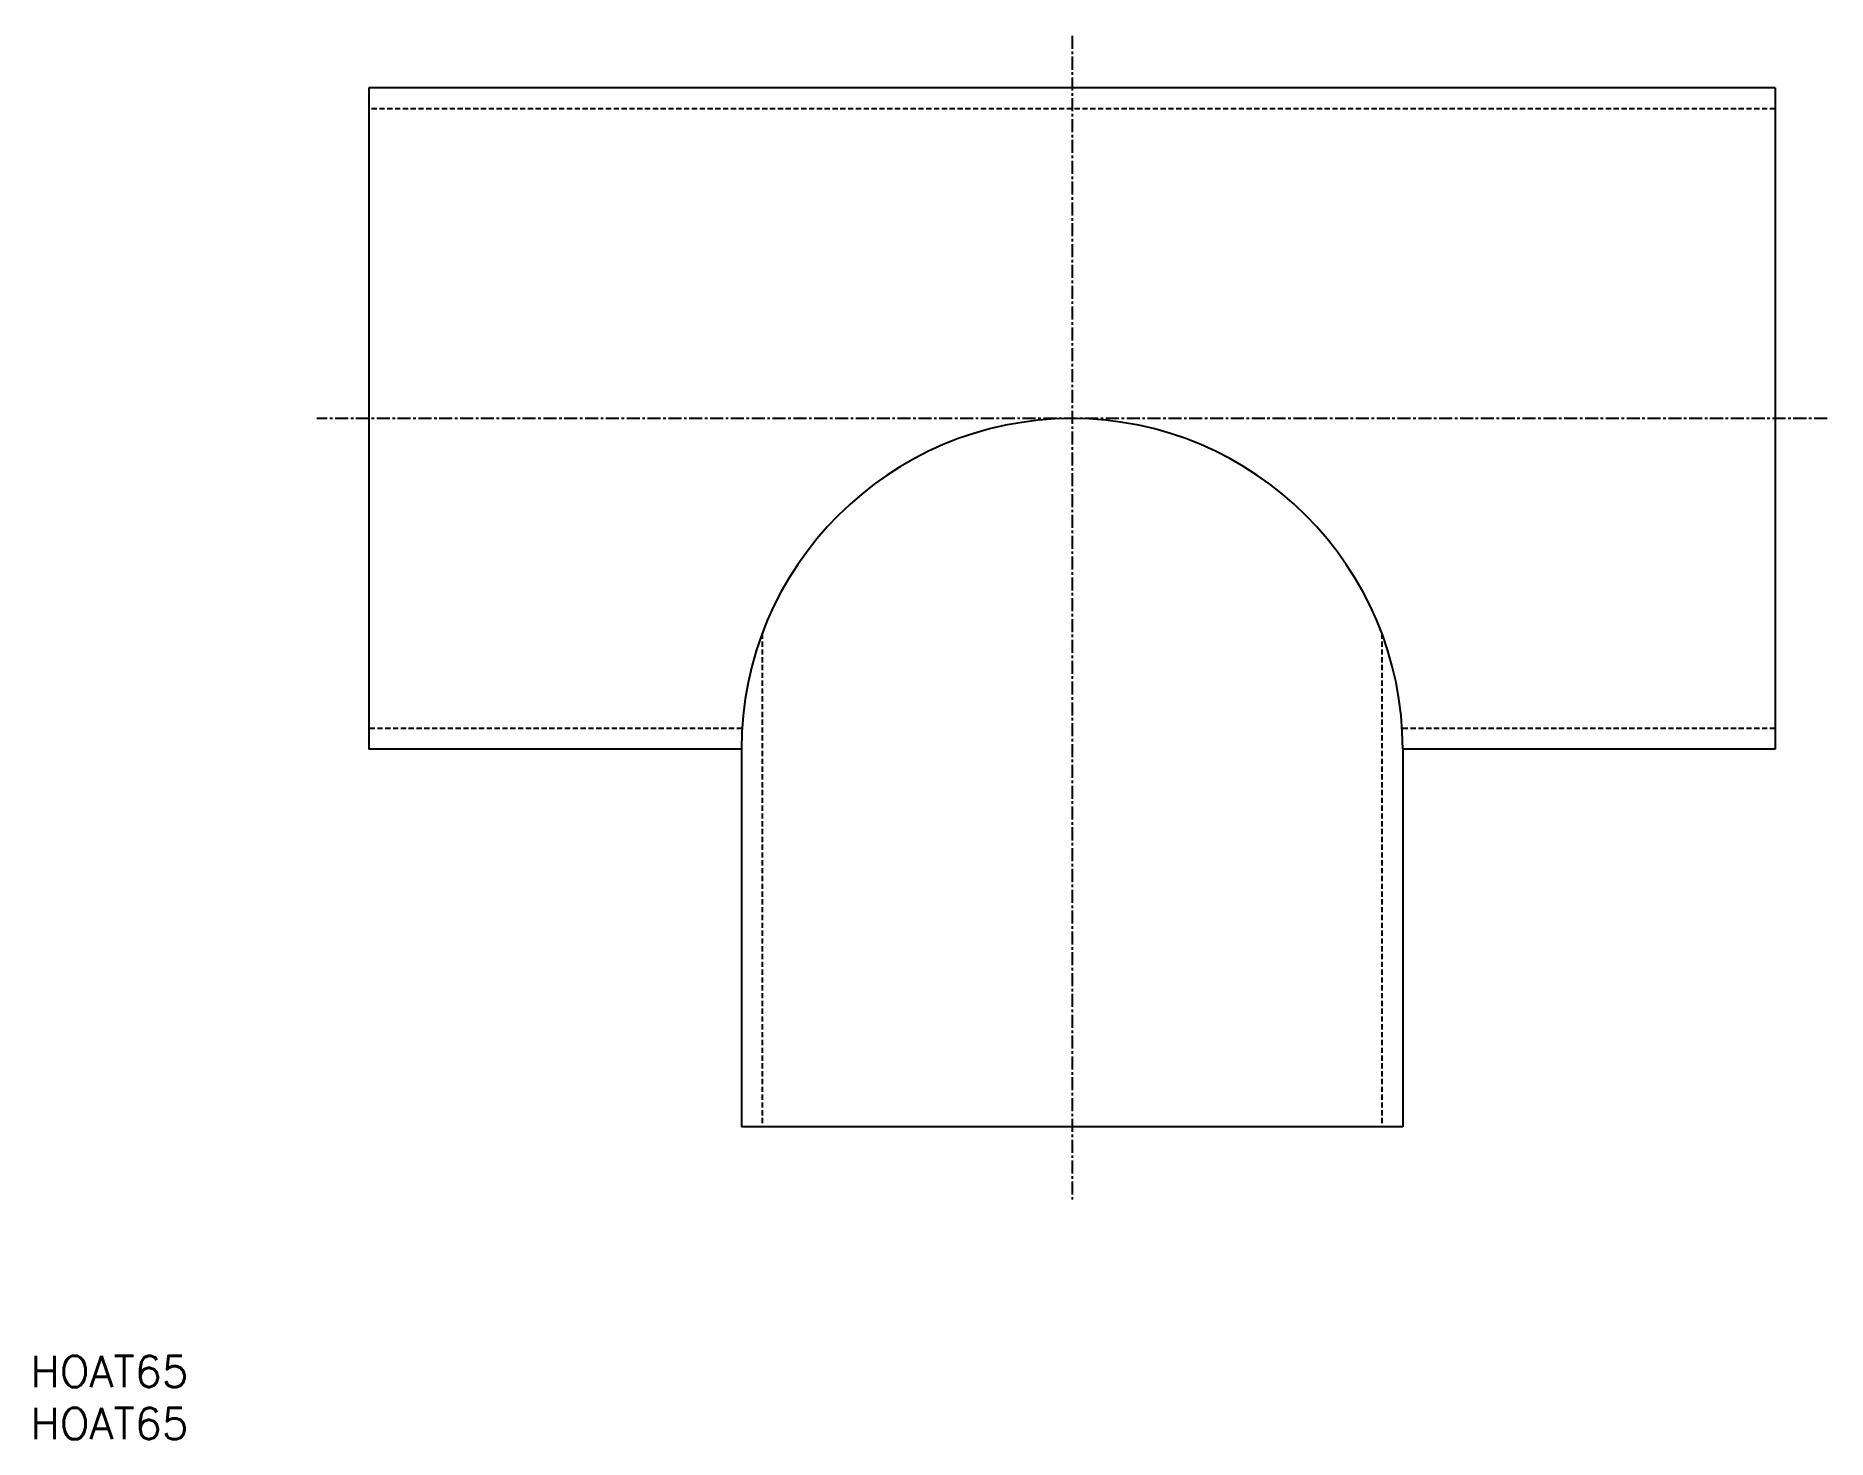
# Model space of a CAD drawing. Extents: x 1 to 172, y 0 to 135.
import ezdxf

# ---------------------------------------------------------------- set-up
doc = ezdxf.new("R2010")
doc.units = 0
doc.linetypes.add('CENTER', pattern=[2, 1.25, -0.25, 0.25, -0.25])
doc.linetypes.add('DASHED', pattern=[0.75, 0.5, -0.25])
doc.layers.get('0').update_dxf_attribs({"linetype": 'CONTINUOUS'})
doc.layers.add('CENTER', color=1, linetype='CENTER')
doc.styles.get("Standard").update_dxf_attribs({"font": 'txt.shx'})

# ---------------------------------------------------------------- blocks, each defined once
blk = doc.blocks.new('*U9')
at = {"color": 7, "linetype": 'CONTINUOUS'}
blk.add_text('HOAT65', height=3, dxfattribs=at).set_placement((0, 0))
blk = doc.blocks.new('*U10')
at = {"color": 7, "linetype": 'CONTINUOUS'}
blk.add_text('HOAT65', height=3, dxfattribs=at).set_placement((0, 5))

msp = doc.modelspace()

# ---------------------------------------------------------------- linework, layer by layer
at = {"color": 7, "linetype": 'CONTINUOUS'}
for p, q in [((167.5, 129.75), (32.5, 129.75)), ((32.5, 129.75), (32.5, 66.25)), ((167.5, 129.75), (167.5, 66.25)), ((68.25, 66.25), (32.5, 66.25)), ((68.25, 66.25), (68.25, 30)), ((131.75, 66.25), (131.75, 30)), ((167.5, 66.25), (131.75, 66.25)), ((131.75, 30), (68.25, 30))]:
    msp.add_line(p, q, dxfattribs=at)
at = {"color": 3, "linetype": 'DASHED'}
for p, q in [((167.5, 127.75), (32.5, 127.75)), ((70.25, 77.34), (70.25, 30)), ((129.75, 77.34), (129.75, 30)), ((68.31, 68.25), (32.5, 68.25)), ((167.5, 68.25), (131.69, 68.25))]:
    msp.add_line(p, q, dxfattribs=at)
at = {"color": 7, "linetype": 'CONTINUOUS'}
msp.add_arc((100, 66.25), 31.75, 0, 180, dxfattribs=at)
at = {"layer": 'CENTER', "color": 1, "linetype": 'CENTER'}
for p, q in [((100, 134.75), (100, 23)), ((172.5, 98), (27.5, 98))]:
    msp.add_line(p, q, dxfattribs=at)

# ---------------------------------------------------------------- block references
at = {"color": 7, "linetype": 'CONTINUOUS'}
for name in ['*U10', '*U9']:
    msp.add_blockref(name, (0, 0), dxfattribs=at)

doc.saveas('drawing.dxf')
